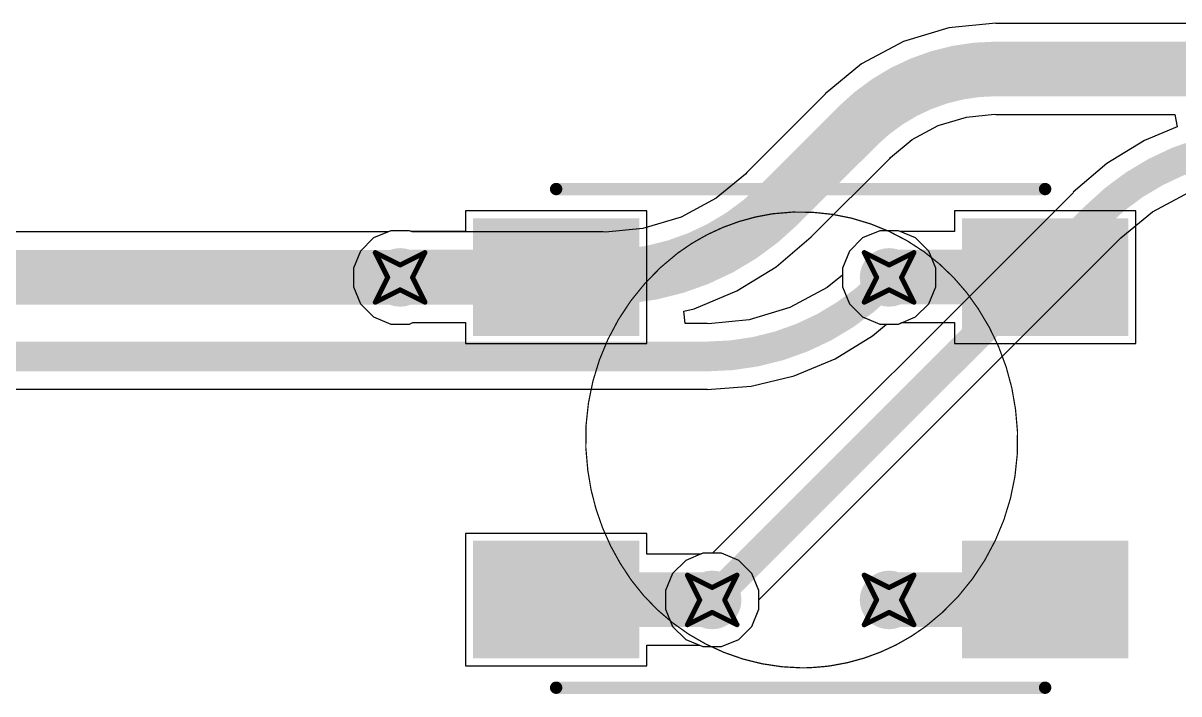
# Model space of a CAD drawing. Header units: inches. Extents: x -11 to 1110, y -7 to 455.
# Drawn here: x 159.41 to 171.23, y 271.36 to 278.22 of the extents above; entities that cross this region are included whole.
import ezdxf

# ---------------------------------------------------------------- set-up
doc = ezdxf.new("R2010")
doc.units = ezdxf.units.IN
for name, color, linetype in [('Bottom Layer', 5, 'Continuous'), ('Drill Drawing', 1, 'Continuous'), ('Mechanical 7', 56, 'Continuous'), ('Top Layer', 1, 'Continuous'), ('Top Overlay', 2, 'Continuous'), ('Top Paste', 8, 'Continuous'), ('Top Solder', 216, 'Continuous'), ('Via Holes', 16, 'Continuous')]:
    doc.layers.add(name, color=color, linetype=linetype)

msp = doc.modelspace()

# ---------------------------------------------------------------- hatches: boundary and pattern name
at = {"layer": 'Bottom Layer'}
h = msp.add_hatch(color=5, dxfattribs=at)
edge = h.paths.add_edge_path()
edge.add_arc((163.268, 275.618), 0.3, 0, 360)
h = msp.add_hatch(color=5, dxfattribs=at)
edge = h.paths.add_edge_path()
edge.add_arc((168.268, 275.618), 0.3, 0, 360)
h = msp.add_hatch(color=5, dxfattribs=at)
edge = h.paths.add_edge_path()
edge.add_arc((166.459, 272.318), 0.3, 0, 360)
h = msp.add_hatch(color=5, dxfattribs=at)
edge = h.paths.add_edge_path()
edge.add_arc((168.268, 272.318), 0.3, 0, 360)
at = {"layer": 'Top Layer'}
for points in [[(164.114, 276.121), (165.614, 276.121), (165.614, 275.121), (164.114, 275.121)], [(170.614, 275.121), (169.114, 275.121), (169.114, 276.121), (170.614, 276.121)], [(164.114, 272.821), (165.614, 272.821), (165.614, 271.821), (164.114, 271.821)], [(169.114, 272.821), (170.614, 272.821), (170.614, 271.821), (169.114, 271.821)]]:
    msp.add_hatch(color=1, dxfattribs=at).paths.add_polyline_path(points)
h = msp.add_hatch(color=1, dxfattribs=at)
edge = h.paths.add_edge_path()
edge.add_arc((163.268, 275.618), 0.3, 0, 360)
h = msp.add_hatch(color=1, dxfattribs=at)
edge = h.paths.add_edge_path()
edge.add_arc((168.268, 275.618), 0.3, 0, 360)
h = msp.add_hatch(color=1, dxfattribs=at)
edge = h.paths.add_edge_path()
edge.add_arc((166.459, 272.318), 0.3, 0, 360)
h = msp.add_hatch(color=1, dxfattribs=at)
edge = h.paths.add_edge_path()
edge.add_arc((168.268, 272.318), 0.3, 0, 360)
at = {"layer": 'Top Paste'}
for points in [[(164.114, 276.121), (165.614, 276.121), (165.614, 275.121), (164.114, 275.121)], [(170.614, 275.121), (169.114, 275.121), (169.114, 276.121), (170.614, 276.121)], [(164.114, 272.821), (165.614, 272.821), (165.614, 271.821), (164.114, 271.821)], [(169.114, 272.821), (170.614, 272.821), (170.614, 271.821), (169.114, 271.821)]]:
    msp.add_hatch(color=8, dxfattribs=at).paths.add_polyline_path(points)
at = {"layer": 'Top Solder'}
for points in [[(164.012, 276.223), (165.715, 276.223), (165.715, 275.019), (164.012, 275.019)], [(170.715, 275.019), (169.012, 275.019), (169.012, 276.223), (170.715, 276.223)], [(164.012, 272.923), (165.715, 272.923), (165.715, 271.719), (164.012, 271.719)], [(169.012, 272.923), (170.715, 272.923), (170.715, 271.719), (169.012, 271.719)]]:
    msp.add_hatch(color=216, dxfattribs=at).paths.add_polyline_path(points)
at = {"layer": 'Via Holes'}
h = msp.add_hatch(color=7, dxfattribs=at)
edge = h.paths.add_edge_path()
edge.add_arc((163.268, 275.618), 0.15, 0, 360)
h = msp.add_hatch(color=7, dxfattribs=at)
edge = h.paths.add_edge_path()
edge.add_arc((168.268, 275.618), 0.15, 0, 360)
h = msp.add_hatch(color=7, dxfattribs=at)
edge = h.paths.add_edge_path()
edge.add_arc((166.459, 272.318), 0.15, 0, 360)
h = msp.add_hatch(color=7, dxfattribs=at)
edge = h.paths.add_edge_path()
edge.add_arc((168.268, 272.318), 0.15, 0, 360)

# ---------------------------------------------------------------- linework, layer by layer
at = {"layer": 'Bottom Layer'}
for p, q in [((169.36, 278.22), (168.878, 278.172)), ((169.36, 278.217), (169.36, 278.22)), ((179.561, 278.217), (169.36, 278.217)), ((168.878, 278.172), (168.414, 278.032)), ((168.414, 278.032), (167.987, 277.804)), ((167.987, 277.804), (167.613, 277.496)), ((167.615, 277.494), (166.812, 276.691)), ((167.613, 277.496), (167.615, 277.494)), ((169.059, 277.259), (169.347, 277.287)), ((169.347, 277.287), (169.36, 277.285)), ((169.36, 277.285), (171.19, 277.285)), ((171.19, 277.285), (171.215, 277.158)), ((168.505, 277.029), (168.771, 277.171)), ((168.771, 277.171), (169.059, 277.259)), ((171.215, 277.158), (170.88, 277.019)), ((168.281, 276.846), (168.505, 277.029)), ((170.88, 277.019), (170.495, 276.783)), ((167.471, 276.032), (168.274, 276.835)), ((168.274, 276.835), (168.281, 276.846)), ((166.8, 276.673), (166.501, 276.428)), ((166.812, 276.691), (166.8, 276.673)), ((170.495, 276.783), (170.152, 276.489)), ((170.153, 276.488), (166.461, 272.795)), ((170.152, 276.489), (170.153, 276.488)), ((170.961, 276.289), (171.342, 276.493)), ((166.501, 276.428), (166.142, 276.236)), ((166.142, 276.236), (165.751, 276.117)), ((170.638, 276.024), (170.961, 276.289)), ((163.145, 276.084), (153.708, 276.084)), ((163.173, 276.095), (163.145, 276.084)), ((163.363, 276.095), (163.173, 276.095)), ((163.391, 276.084), (163.363, 276.095)), ((165.346, 276.084), (163.391, 276.084)), ((165.367, 276.08), (165.346, 276.084)), ((165.751, 276.117), (165.367, 276.08)), ((168.173, 276.095), (167.997, 276.023)), ((168.363, 276.095), (168.173, 276.095)), ((168.539, 276.023), (168.363, 276.095)), ((166.937, 272.319), (170.629, 276.012)), ((167.113, 275.725), (167.471, 276.032)), ((167.471, 276.032), (167.471, 276.032)), ((167.997, 276.023), (167.863, 275.888)), ((168.673, 275.888), (168.539, 276.023)), ((170.629, 276.012), (170.638, 276.024)), ((167.863, 275.888), (167.79, 275.713)), ((168.746, 275.713), (168.673, 275.888)), ((166.71, 275.479), (167.113, 275.725)), ((167.79, 275.642), (167.634, 275.514)), ((167.79, 275.713), (167.79, 275.642)), ((168.746, 275.523), (168.746, 275.713)), ((167.634, 275.514), (167.252, 275.31)), ((168.673, 275.347), (168.746, 275.523)), ((166.275, 275.298), (166.71, 275.479)), ((166.169, 275.273), (166.275, 275.298)), ((166.184, 275.146), (166.169, 275.273)), ((167.252, 275.31), (166.838, 275.184)), ((168.539, 275.213), (168.673, 275.347)), ((166.407, 275.146), (166.184, 275.146)), ((166.422, 275.143), (166.407, 275.146)), ((166.838, 275.184), (166.422, 275.143)), ((168.1, 275.02), (168.24, 275.14)), ((168.24, 275.14), (168.363, 275.14)), ((168.363, 275.14), (168.539, 275.213)), ((167.715, 274.784), (168.1, 275.02)), ((167.297, 274.611), (167.715, 274.784)), ((166.858, 274.506), (167.297, 274.611)), ((156.084, 274.473), (166.407, 274.473)), ((166.407, 274.47), (166.858, 274.506)), ((166.407, 274.473), (166.407, 274.47)), ((166.364, 272.795), (166.189, 272.723)), ((166.461, 272.795), (166.364, 272.795)), ((166.189, 272.723), (166.054, 272.588)), ((166.054, 272.588), (165.981, 272.413)), ((165.981, 272.413), (165.981, 272.223)), ((166.937, 272.223), (166.937, 272.319)), ((165.981, 272.223), (166.054, 272.047)), ((166.864, 272.047), (166.937, 272.223)), ((166.054, 272.047), (166.189, 271.913)), ((166.73, 271.913), (166.864, 272.047)), ((166.189, 271.913), (166.364, 271.84)), ((166.364, 271.84), (166.554, 271.84)), ((166.554, 271.84), (166.73, 271.913))]:
    msp.add_line(p, q, dxfattribs=at)
for points in [[(167.945, 277.165, 0.559, 0.559, -0.198912), (169.36, 277.751, 0.559, 0.559, 0)], [(169.36, 277.751, 0.559, 0.559, 0), (179.684, 277.751, 0.559, 0.559, 0)], [(167.142, 276.362, 0.559, 0.559, 0), (167.945, 277.165, 0.559, 0.559, 0)], [(170.391, 276.25, 0.305, 0.305, -0.198912), (172.187, 276.994, 0.305, 0.305, 0)], [(167.142, 276.362, 0.559, 0.559, -0.198912), (165.346, 275.618, 0.559, 0.559, 0)], [(166.459, 272.318, 0.305, 0.305, 0), (170.391, 276.25, 0.305, 0.305, 0)], [(153.708, 275.618, 0.559, 0.559, 0), (163.268, 275.618, 0.559, 0.559, 0)], [(163.268, 275.618, 0.559, 0.559, 0), (165.346, 275.618, 0.559, 0.559, 0)], [(168.204, 275.553, 0.305, 0.305, 0), (168.268, 275.618, 0.305, 0.305, 0)], [(168.204, 275.553, 0.305, 0.305, -0.198912), (166.407, 274.809, 0.305, 0.305, 0)], [(156.084, 274.809, 0.305, 0.305, 0), (166.407, 274.809, 0.305, 0.305, 0)]]:
    msp.add_lwpolyline(points, format="xyseb", dxfattribs=at)
for points in [[(169.22, 277.751, 0.279, 0.279, 1), (169.499, 277.751, 0.279, 0.279, 1)], [(169.22, 277.751, 0.279, 0.279, 1), (169.499, 277.751, 0.279, 0.279, 1)], [(167.805, 277.165, 0.279, 0.279, 1), (168.084, 277.165, 0.279, 0.279, 1)], [(167.805, 277.165, 0.279, 0.279, 1), (168.084, 277.165, 0.279, 0.279, 1)], [(167.002, 276.362, 0.279, 0.279, 1), (167.281, 276.362, 0.279, 0.279, 1)], [(167.002, 276.362, 0.279, 0.279, 1), (167.281, 276.362, 0.279, 0.279, 1)], [(170.315, 276.25, 0.152, 0.152, 1), (170.467, 276.25, 0.152, 0.152, 1)], [(170.315, 276.25, 0.152, 0.152, 1), (170.467, 276.25, 0.152, 0.152, 1)], [(163.128, 275.618, 0.279, 0.279, 1), (163.408, 275.618, 0.279, 0.279, 1)], [(163.128, 275.618, 0.279, 0.279, 1), (163.408, 275.618, 0.279, 0.279, 1)], [(165.206, 275.618, 0.279, 0.279, 1), (165.485, 275.618, 0.279, 0.279, 1)], [(165.206, 275.618, 0.279, 0.279, 1), (165.485, 275.618, 0.279, 0.279, 1)], [(168.192, 275.618, 0.152, 0.152, 1), (168.344, 275.618, 0.152, 0.152, 1)], [(168.127, 275.553, 0.152, 0.152, 1), (168.28, 275.553, 0.152, 0.152, 1)], [(168.127, 275.553, 0.152, 0.152, 1), (168.28, 275.553, 0.152, 0.152, 1)], [(166.331, 274.809, 0.152, 0.152, 1), (166.484, 274.809, 0.152, 0.152, 1)], [(166.331, 274.809, 0.152, 0.152, 1), (166.484, 274.809, 0.152, 0.152, 1)], [(166.383, 272.318, 0.152, 0.152, 1), (166.535, 272.318, 0.152, 0.152, 1)]]:
    msp.add_lwpolyline(points, format="xyseb", close=True, dxfattribs=at)
at = {"layer": 'Drill Drawing'}
for points in [[(163.014, 275.872, 0.0508, 0.0508, 0), (163.268, 275.745, 0.0508, 0.0508, 0)], [(163.014, 275.872, 0.0508, 0.0508, 0), (163.141, 275.618, 0.0508, 0.0508, 0)], [(163.268, 275.745, 0.0508, 0.0508, 0), (163.522, 275.872, 0.0508, 0.0508, 0)], [(163.395, 275.618, 0.0508, 0.0508, 0), (163.522, 275.872, 0.0508, 0.0508, 0)], [(168.014, 275.872, 0.0508, 0.0508, 0), (168.268, 275.745, 0.0508, 0.0508, 0)], [(168.014, 275.872, 0.0508, 0.0508, 0), (168.141, 275.618, 0.0508, 0.0508, 0)], [(168.268, 275.745, 0.0508, 0.0508, 0), (168.522, 275.872, 0.0508, 0.0508, 0)], [(168.395, 275.618, 0.0508, 0.0508, 0), (168.522, 275.872, 0.0508, 0.0508, 0)], [(163.014, 275.364, 0.0508, 0.0508, 0), (163.141, 275.618, 0.0508, 0.0508, 0)], [(163.395, 275.618, 0.0508, 0.0508, 0), (163.522, 275.364, 0.0508, 0.0508, 0)], [(168.014, 275.364, 0.0508, 0.0508, 0), (168.141, 275.618, 0.0508, 0.0508, 0)], [(168.395, 275.618, 0.0508, 0.0508, 0), (168.522, 275.364, 0.0508, 0.0508, 0)], [(163.014, 275.364, 0.0508, 0.0508, 0), (163.268, 275.491, 0.0508, 0.0508, 0)], [(163.268, 275.491, 0.0508, 0.0508, 0), (163.522, 275.364, 0.0508, 0.0508, 0)], [(168.014, 275.364, 0.0508, 0.0508, 0), (168.268, 275.491, 0.0508, 0.0508, 0)], [(168.268, 275.491, 0.0508, 0.0508, 0), (168.522, 275.364, 0.0508, 0.0508, 0)], [(166.205, 272.572, 0.0508, 0.0508, 0), (166.459, 272.445, 0.0508, 0.0508, 0)], [(166.205, 272.572, 0.0508, 0.0508, 0), (166.332, 272.318, 0.0508, 0.0508, 0)], [(166.459, 272.445, 0.0508, 0.0508, 0), (166.713, 272.572, 0.0508, 0.0508, 0)], [(166.586, 272.318, 0.0508, 0.0508, 0), (166.713, 272.572, 0.0508, 0.0508, 0)], [(168.014, 272.572, 0.0508, 0.0508, 0), (168.268, 272.445, 0.0508, 0.0508, 0)], [(168.014, 272.572, 0.0508, 0.0508, 0), (168.141, 272.318, 0.0508, 0.0508, 0)], [(168.268, 272.445, 0.0508, 0.0508, 0), (168.522, 272.572, 0.0508, 0.0508, 0)], [(168.395, 272.318, 0.0508, 0.0508, 0), (168.522, 272.572, 0.0508, 0.0508, 0)], [(166.205, 272.064, 0.0508, 0.0508, 0), (166.332, 272.318, 0.0508, 0.0508, 0)], [(166.586, 272.318, 0.0508, 0.0508, 0), (166.713, 272.064, 0.0508, 0.0508, 0)], [(168.014, 272.064, 0.0508, 0.0508, 0), (168.141, 272.318, 0.0508, 0.0508, 0)], [(168.395, 272.318, 0.0508, 0.0508, 0), (168.522, 272.064, 0.0508, 0.0508, 0)], [(166.205, 272.064, 0.0508, 0.0508, 0), (166.459, 272.191, 0.0508, 0.0508, 0)], [(166.459, 272.191, 0.0508, 0.0508, 0), (166.713, 272.064, 0.0508, 0.0508, 0)], [(168.014, 272.064, 0.0508, 0.0508, 0), (168.268, 272.191, 0.0508, 0.0508, 0)], [(168.268, 272.191, 0.0508, 0.0508, 0), (168.522, 272.064, 0.0508, 0.0508, 0)]]:
    msp.add_lwpolyline(points, format="xyseb", dxfattribs=at)
for points in [[(163.001, 275.872, 0.0254, 0.0254, 1), (163.027, 275.872, 0.0254, 0.0254, 1)], [(163.001, 275.872, 0.0254, 0.0254, 1), (163.027, 275.872, 0.0254, 0.0254, 1)], [(163.509, 275.872, 0.0254, 0.0254, 1), (163.535, 275.872, 0.0254, 0.0254, 1)], [(163.509, 275.872, 0.0254, 0.0254, 1), (163.535, 275.872, 0.0254, 0.0254, 1)], [(168.001, 275.872, 0.0254, 0.0254, 1), (168.027, 275.872, 0.0254, 0.0254, 1)], [(168.001, 275.872, 0.0254, 0.0254, 1), (168.027, 275.872, 0.0254, 0.0254, 1)], [(168.509, 275.872, 0.0254, 0.0254, 1), (168.535, 275.872, 0.0254, 0.0254, 1)], [(168.509, 275.872, 0.0254, 0.0254, 1), (168.535, 275.872, 0.0254, 0.0254, 1)], [(163.255, 275.745, 0.0254, 0.0254, 1), (163.281, 275.745, 0.0254, 0.0254, 1)], [(163.255, 275.745, 0.0254, 0.0254, 1), (163.281, 275.745, 0.0254, 0.0254, 1)], [(168.255, 275.745, 0.0254, 0.0254, 1), (168.281, 275.745, 0.0254, 0.0254, 1)], [(168.255, 275.745, 0.0254, 0.0254, 1), (168.281, 275.745, 0.0254, 0.0254, 1)], [(163.128, 275.618, 0.0254, 0.0254, 1), (163.154, 275.618, 0.0254, 0.0254, 1)], [(163.128, 275.618, 0.0254, 0.0254, 1), (163.154, 275.618, 0.0254, 0.0254, 1)], [(163.382, 275.618, 0.0254, 0.0254, 1), (163.408, 275.618, 0.0254, 0.0254, 1)], [(163.382, 275.618, 0.0254, 0.0254, 1), (163.408, 275.618, 0.0254, 0.0254, 1)], [(168.128, 275.618, 0.0254, 0.0254, 1), (168.154, 275.618, 0.0254, 0.0254, 1)], [(168.128, 275.618, 0.0254, 0.0254, 1), (168.154, 275.618, 0.0254, 0.0254, 1)], [(168.382, 275.618, 0.0254, 0.0254, 1), (168.408, 275.618, 0.0254, 0.0254, 1)], [(168.382, 275.618, 0.0254, 0.0254, 1), (168.408, 275.618, 0.0254, 0.0254, 1)], [(163.255, 275.491, 0.0254, 0.0254, 1), (163.281, 275.491, 0.0254, 0.0254, 1)], [(163.255, 275.491, 0.0254, 0.0254, 1), (163.281, 275.491, 0.0254, 0.0254, 1)], [(168.255, 275.491, 0.0254, 0.0254, 1), (168.281, 275.491, 0.0254, 0.0254, 1)], [(168.255, 275.491, 0.0254, 0.0254, 1), (168.281, 275.491, 0.0254, 0.0254, 1)], [(163.001, 275.364, 0.0254, 0.0254, 1), (163.027, 275.364, 0.0254, 0.0254, 1)], [(163.001, 275.364, 0.0254, 0.0254, 1), (163.027, 275.364, 0.0254, 0.0254, 1)], [(163.509, 275.364, 0.0254, 0.0254, 1), (163.535, 275.364, 0.0254, 0.0254, 1)], [(163.509, 275.364, 0.0254, 0.0254, 1), (163.535, 275.364, 0.0254, 0.0254, 1)], [(168.001, 275.364, 0.0254, 0.0254, 1), (168.027, 275.364, 0.0254, 0.0254, 1)], [(168.001, 275.364, 0.0254, 0.0254, 1), (168.027, 275.364, 0.0254, 0.0254, 1)], [(168.509, 275.364, 0.0254, 0.0254, 1), (168.535, 275.364, 0.0254, 0.0254, 1)], [(168.509, 275.364, 0.0254, 0.0254, 1), (168.535, 275.364, 0.0254, 0.0254, 1)], [(166.193, 272.572, 0.0254, 0.0254, 1), (166.218, 272.572, 0.0254, 0.0254, 1)], [(166.193, 272.572, 0.0254, 0.0254, 1), (166.218, 272.572, 0.0254, 0.0254, 1)], [(166.701, 272.572, 0.0254, 0.0254, 1), (166.726, 272.572, 0.0254, 0.0254, 1)], [(166.701, 272.572, 0.0254, 0.0254, 1), (166.726, 272.572, 0.0254, 0.0254, 1)], [(168.001, 272.572, 0.0254, 0.0254, 1), (168.027, 272.572, 0.0254, 0.0254, 1)], [(168.001, 272.572, 0.0254, 0.0254, 1), (168.027, 272.572, 0.0254, 0.0254, 1)], [(168.509, 272.572, 0.0254, 0.0254, 1), (168.535, 272.572, 0.0254, 0.0254, 1)], [(168.509, 272.572, 0.0254, 0.0254, 1), (168.535, 272.572, 0.0254, 0.0254, 1)], [(166.447, 272.445, 0.0254, 0.0254, 1), (166.472, 272.445, 0.0254, 0.0254, 1)], [(166.447, 272.445, 0.0254, 0.0254, 1), (166.472, 272.445, 0.0254, 0.0254, 1)], [(168.255, 272.445, 0.0254, 0.0254, 1), (168.281, 272.445, 0.0254, 0.0254, 1)], [(168.255, 272.445, 0.0254, 0.0254, 1), (168.281, 272.445, 0.0254, 0.0254, 1)], [(166.32, 272.318, 0.0254, 0.0254, 1), (166.345, 272.318, 0.0254, 0.0254, 1)], [(166.32, 272.318, 0.0254, 0.0254, 1), (166.345, 272.318, 0.0254, 0.0254, 1)], [(166.574, 272.318, 0.0254, 0.0254, 1), (166.599, 272.318, 0.0254, 0.0254, 1)], [(166.574, 272.318, 0.0254, 0.0254, 1), (166.599, 272.318, 0.0254, 0.0254, 1)], [(168.128, 272.318, 0.0254, 0.0254, 1), (168.154, 272.318, 0.0254, 0.0254, 1)], [(168.128, 272.318, 0.0254, 0.0254, 1), (168.154, 272.318, 0.0254, 0.0254, 1)], [(168.382, 272.318, 0.0254, 0.0254, 1), (168.408, 272.318, 0.0254, 0.0254, 1)], [(168.382, 272.318, 0.0254, 0.0254, 1), (168.408, 272.318, 0.0254, 0.0254, 1)], [(166.447, 272.191, 0.0254, 0.0254, 1), (166.472, 272.191, 0.0254, 0.0254, 1)], [(166.447, 272.191, 0.0254, 0.0254, 1), (166.472, 272.191, 0.0254, 0.0254, 1)], [(168.255, 272.191, 0.0254, 0.0254, 1), (168.281, 272.191, 0.0254, 0.0254, 1)], [(168.255, 272.191, 0.0254, 0.0254, 1), (168.281, 272.191, 0.0254, 0.0254, 1)], [(166.193, 272.064, 0.0254, 0.0254, 1), (166.218, 272.064, 0.0254, 0.0254, 1)], [(166.193, 272.064, 0.0254, 0.0254, 1), (166.218, 272.064, 0.0254, 0.0254, 1)], [(166.701, 272.064, 0.0254, 0.0254, 1), (166.726, 272.064, 0.0254, 0.0254, 1)], [(166.701, 272.064, 0.0254, 0.0254, 1), (166.726, 272.064, 0.0254, 0.0254, 1)], [(168.001, 272.064, 0.0254, 0.0254, 1), (168.027, 272.064, 0.0254, 0.0254, 1)], [(168.001, 272.064, 0.0254, 0.0254, 1), (168.027, 272.064, 0.0254, 0.0254, 1)], [(168.509, 272.064, 0.0254, 0.0254, 1), (168.535, 272.064, 0.0254, 0.0254, 1)], [(168.509, 272.064, 0.0254, 0.0254, 1), (168.535, 272.064, 0.0254, 0.0254, 1)]]:
    msp.add_lwpolyline(points, format="xyseb", close=True, dxfattribs=at)
at = {"layer": 'Mechanical 7'}
for points in [[(166.107, 275.867, 0.0127, 0.0127, -0.12521), (167.078, 276.269, 0.0127, 0.0127, 0)], [(167.078, 276.269, 0.0127, 0.0127, -0.290482), (169.18, 275.296, 0.0127, 0.0127, 0)], [(165.187, 273.646, 0.0127, 0.0127, -0.269901), (166.107, 275.867, 0.0127, 0.0127, 0)], [(169.18, 275.296, 0.0127, 0.0127, -0.115351), (169.561, 274.268, 0.0127, 0.0127, 0)], [(169.561, 274.268, 0.0127, 0.0127, -0.27028), (168.641, 272.046, 0.0127, 0.0127, 0)], [(165.519, 272.692, 0.0127, 0.0127, -0.10566), (165.187, 273.646, 0.0127, 0.0127, 0)], [(167.372, 271.623, 0.0127, 0.0127, -0.261945), (165.519, 272.692, 0.0127, 0.0127, 0)], [(168.641, 272.046, 0.0127, 0.0127, -0.125081), (167.67, 271.644, 0.0127, 0.0127, 0)], [(167.401, 271.623, 0.0127, 0.0127, -0.00457), (167.372, 271.623, 0.0127, 0.0127, 0)], [(167.401, 271.623, 0.0127, 0.0127, 0), (167.43, 271.624, 0.0127, 0.0127, 0)], [(167.43, 271.624, 0.0127, 0.0127, 0), (167.46, 271.625, 0.0127, 0.0127, 0)], [(167.46, 271.625, 0.0127, 0.0127, 0), (167.489, 271.627, 0.0127, 0.0127, 0)], [(167.489, 271.627, 0.0127, 0.0127, 0), (167.519, 271.629, 0.0127, 0.0127, 0)], [(167.519, 271.629, 0.0127, 0.0127, 0), (167.549, 271.632, 0.0127, 0.0127, 0)], [(167.549, 271.632, 0.0127, 0.0127, 0), (167.579, 271.634, 0.0127, 0.0127, 0)], [(167.579, 271.634, 0.0127, 0.0127, 0), (167.609, 271.637, 0.0127, 0.0127, 0)], [(167.609, 271.637, 0.0127, 0.0127, 0), (167.67, 271.644, 0.0127, 0.0127, 0)]]:
    msp.add_lwpolyline(points, format="xyseb", dxfattribs=at)
for points in [[(167.075, 276.269, 0.00635, 0.00635, 1), (167.081, 276.269, 0.00635, 0.00635, 1)], [(167.075, 276.269, 0.00635, 0.00635, 1), (167.081, 276.269, 0.00635, 0.00635, 1)], [(166.103, 275.867, 0.00635, 0.00635, 1), (166.11, 275.867, 0.00635, 0.00635, 1)], [(166.103, 275.867, 0.00635, 0.00635, 1), (166.11, 275.867, 0.00635, 0.00635, 1)], [(169.177, 275.296, 0.00635, 0.00635, 1), (169.184, 275.296, 0.00635, 0.00635, 1)], [(169.177, 275.296, 0.00635, 0.00635, 1), (169.184, 275.296, 0.00635, 0.00635, 1)], [(169.558, 274.268, 0.00635, 0.00635, 1), (169.564, 274.268, 0.00635, 0.00635, 1)], [(169.558, 274.268, 0.00635, 0.00635, 1), (169.564, 274.268, 0.00635, 0.00635, 1)], [(165.184, 273.646, 0.00635, 0.00635, 1), (165.19, 273.646, 0.00635, 0.00635, 1)], [(165.184, 273.646, 0.00635, 0.00635, 1), (165.19, 273.646, 0.00635, 0.00635, 1)], [(165.516, 272.692, 0.00635, 0.00635, 1), (165.522, 272.692, 0.00635, 0.00635, 1)], [(165.516, 272.692, 0.00635, 0.00635, 1), (165.522, 272.692, 0.00635, 0.00635, 1)], [(168.638, 272.046, 0.00635, 0.00635, 1), (168.644, 272.046, 0.00635, 0.00635, 1)], [(168.638, 272.046, 0.00635, 0.00635, 1), (168.644, 272.046, 0.00635, 0.00635, 1)], [(167.369, 271.623, 0.00635, 0.00635, 1), (167.375, 271.623, 0.00635, 0.00635, 1)], [(167.369, 271.623, 0.00635, 0.00635, 1), (167.375, 271.623, 0.00635, 0.00635, 1)], [(167.398, 271.623, 0.00635, 0.00635, 1), (167.404, 271.623, 0.00635, 0.00635, 1)], [(167.398, 271.623, 0.00635, 0.00635, 1), (167.404, 271.623, 0.00635, 0.00635, 1)], [(167.427, 271.624, 0.00635, 0.00635, 1), (167.433, 271.624, 0.00635, 0.00635, 1)], [(167.427, 271.624, 0.00635, 0.00635, 1), (167.433, 271.624, 0.00635, 0.00635, 1)], [(167.456, 271.625, 0.00635, 0.00635, 1), (167.463, 271.625, 0.00635, 0.00635, 1)], [(167.456, 271.625, 0.00635, 0.00635, 1), (167.463, 271.625, 0.00635, 0.00635, 1)], [(167.486, 271.627, 0.00635, 0.00635, 1), (167.492, 271.627, 0.00635, 0.00635, 1)], [(167.486, 271.627, 0.00635, 0.00635, 1), (167.492, 271.627, 0.00635, 0.00635, 1)], [(167.516, 271.629, 0.00635, 0.00635, 1), (167.522, 271.629, 0.00635, 0.00635, 1)], [(167.516, 271.629, 0.00635, 0.00635, 1), (167.522, 271.629, 0.00635, 0.00635, 1)], [(167.545, 271.632, 0.00635, 0.00635, 1), (167.552, 271.632, 0.00635, 0.00635, 1)], [(167.545, 271.632, 0.00635, 0.00635, 1), (167.552, 271.632, 0.00635, 0.00635, 1)], [(167.575, 271.634, 0.00635, 0.00635, 1), (167.582, 271.634, 0.00635, 0.00635, 1)], [(167.575, 271.634, 0.00635, 0.00635, 1), (167.582, 271.634, 0.00635, 0.00635, 1)], [(167.606, 271.637, 0.00635, 0.00635, 1), (167.612, 271.637, 0.00635, 0.00635, 1)], [(167.606, 271.637, 0.00635, 0.00635, 1), (167.612, 271.637, 0.00635, 0.00635, 1)], [(167.666, 271.644, 0.00635, 0.00635, 1), (167.673, 271.644, 0.00635, 0.00635, 1)], [(167.666, 271.644, 0.00635, 0.00635, 1), (167.673, 271.644, 0.00635, 0.00635, 1)]]:
    msp.add_lwpolyline(points, format="xyseb", close=True, dxfattribs=at)
at = {"layer": 'Top Layer'}
for p, q in [((165.791, 276.299), (163.936, 276.299)), ((163.936, 276.299), (163.936, 276.087)), ((165.791, 274.943), (165.791, 276.299)), ((170.791, 276.299), (168.936, 276.299)), ((168.936, 276.299), (168.936, 276.087)), ((170.791, 274.943), (170.791, 276.299)), ((163.173, 276.095), (162.997, 276.023)), ((163.363, 276.095), (163.173, 276.095)), ((163.383, 276.087), (163.363, 276.095)), ((163.936, 276.087), (163.383, 276.087)), ((168.173, 276.095), (167.997, 276.023)), ((168.363, 276.095), (168.173, 276.095)), ((168.383, 276.087), (168.363, 276.095)), ((168.936, 276.087), (168.383, 276.087)), ((162.997, 276.023), (162.863, 275.888)), ((167.997, 276.023), (167.863, 275.888)), ((162.863, 275.888), (162.79, 275.713)), ((167.863, 275.888), (167.79, 275.713)), ((162.79, 275.713), (162.79, 275.523)), ((167.79, 275.713), (167.79, 275.523)), ((162.79, 275.523), (162.863, 275.347)), ((167.79, 275.523), (167.863, 275.347)), ((162.863, 275.347), (162.997, 275.213)), ((167.863, 275.347), (167.997, 275.213)), ((162.997, 275.213), (163.173, 275.14)), ((163.173, 275.14), (163.363, 275.14)), ((163.363, 275.14), (163.399, 275.155)), ((163.399, 275.155), (163.936, 275.155)), ((163.936, 275.155), (163.936, 274.943)), ((167.997, 275.213), (168.173, 275.14)), ((168.173, 275.14), (168.363, 275.14)), ((168.363, 275.14), (168.399, 275.155)), ((168.399, 275.155), (168.936, 275.155)), ((168.936, 275.155), (168.936, 274.943)), ((163.936, 274.943), (165.791, 274.943)), ((168.936, 274.943), (170.791, 274.943)), ((165.791, 272.999), (163.936, 272.999)), ((163.936, 272.999), (163.936, 271.643)), ((165.791, 272.787), (165.791, 272.999)), ((166.344, 272.787), (165.791, 272.787)), ((166.364, 272.795), (166.344, 272.787)), ((166.554, 272.795), (166.364, 272.795)), ((166.73, 272.723), (166.554, 272.795)), ((166.864, 272.588), (166.73, 272.723)), ((166.937, 272.413), (166.864, 272.588)), ((166.937, 272.223), (166.937, 272.413)), ((166.864, 272.047), (166.937, 272.223)), ((166.73, 271.913), (166.864, 272.047)), ((165.791, 271.643), (165.791, 271.855)), ((165.791, 271.855), (166.328, 271.855)), ((166.328, 271.855), (166.364, 271.84)), ((166.364, 271.84), (166.554, 271.84)), ((166.554, 271.84), (166.73, 271.913)), ((163.936, 271.643), (165.791, 271.643))]:
    msp.add_line(p, q, dxfattribs=at)
for points in [[(163.268, 275.621, 0.559, 0.559, 0), (164.864, 275.621, 0.559, 0.559, 0)], [(168.268, 275.621, 0.559, 0.559, 0), (169.864, 275.621, 0.559, 0.559, 0)], [(164.864, 272.321, 0.559, 0.559, 0), (166.459, 272.321, 0.559, 0.559, 0)], [(168.268, 272.321, 0.559, 0.559, 0), (169.864, 272.321, 0.559, 0.559, 0)]]:
    msp.add_lwpolyline(points, format="xyseb", dxfattribs=at)
for points in [[(163.128, 275.621, 0.279, 0.279, 1), (163.408, 275.621, 0.279, 0.279, 1)], [(164.724, 275.621, 0.279, 0.279, 1), (165.003, 275.621, 0.279, 0.279, 1)], [(168.128, 275.621, 0.279, 0.279, 1), (168.408, 275.621, 0.279, 0.279, 1)], [(169.724, 275.621, 0.279, 0.279, 1), (170.003, 275.621, 0.279, 0.279, 1)], [(164.724, 272.321, 0.279, 0.279, 1), (165.003, 272.321, 0.279, 0.279, 1)], [(166.32, 272.321, 0.279, 0.279, 1), (166.599, 272.321, 0.279, 0.279, 1)], [(168.128, 272.321, 0.279, 0.279, 1), (168.408, 272.321, 0.279, 0.279, 1)], [(169.724, 272.321, 0.279, 0.279, 1), (170.003, 272.321, 0.279, 0.279, 1)]]:
    msp.add_lwpolyline(points, format="xyseb", close=True, dxfattribs=at)
at = {"layer": 'Top Overlay'}
for points in [[(164.864, 276.522, 0.127, 0.127, 0), (169.864, 276.522, 0.127, 0.127, 0)], [(163.808, 275.774, 0.254, 0.254, 0), (163.935, 275.647, 0.254, 0.254, 0)], [(163.808, 275.52, 0.254, 0.254, 0), (163.808, 275.774, 0.254, 0.254, 0)], [(163.808, 275.52, 0.254, 0.254, 0), (163.935, 275.647, 0.254, 0.254, 0)], [(164.864, 271.42, 0.127, 0.127, 0), (169.864, 271.42, 0.127, 0.127, 0)]]:
    msp.add_lwpolyline(points, format="xyseb", dxfattribs=at)
for points in [[(164.832, 276.522, 0.0635, 0.0635, 1), (164.895, 276.522, 0.0635, 0.0635, 1)], [(169.832, 276.522, 0.0635, 0.0635, 1), (169.895, 276.522, 0.0635, 0.0635, 1)], [(163.744, 275.774, 0.127, 0.127, 1), (163.871, 275.774, 0.127, 0.127, 1)], [(163.744, 275.774, 0.127, 0.127, 1), (163.871, 275.774, 0.127, 0.127, 1)], [(163.871, 275.647, 0.127, 0.127, 1), (163.998, 275.647, 0.127, 0.127, 1)], [(163.871, 275.647, 0.127, 0.127, 1), (163.998, 275.647, 0.127, 0.127, 1)], [(163.744, 275.52, 0.127, 0.127, 1), (163.871, 275.52, 0.127, 0.127, 1)], [(163.744, 275.52, 0.127, 0.127, 1), (163.871, 275.52, 0.127, 0.127, 1)], [(164.832, 271.42, 0.0635, 0.0635, 1), (164.895, 271.42, 0.0635, 0.0635, 1)], [(169.832, 271.42, 0.0635, 0.0635, 1), (169.895, 271.42, 0.0635, 0.0635, 1)]]:
    msp.add_lwpolyline(points, format="xyseb", close=True, dxfattribs=at)

doc.saveas('drawing.dxf')
